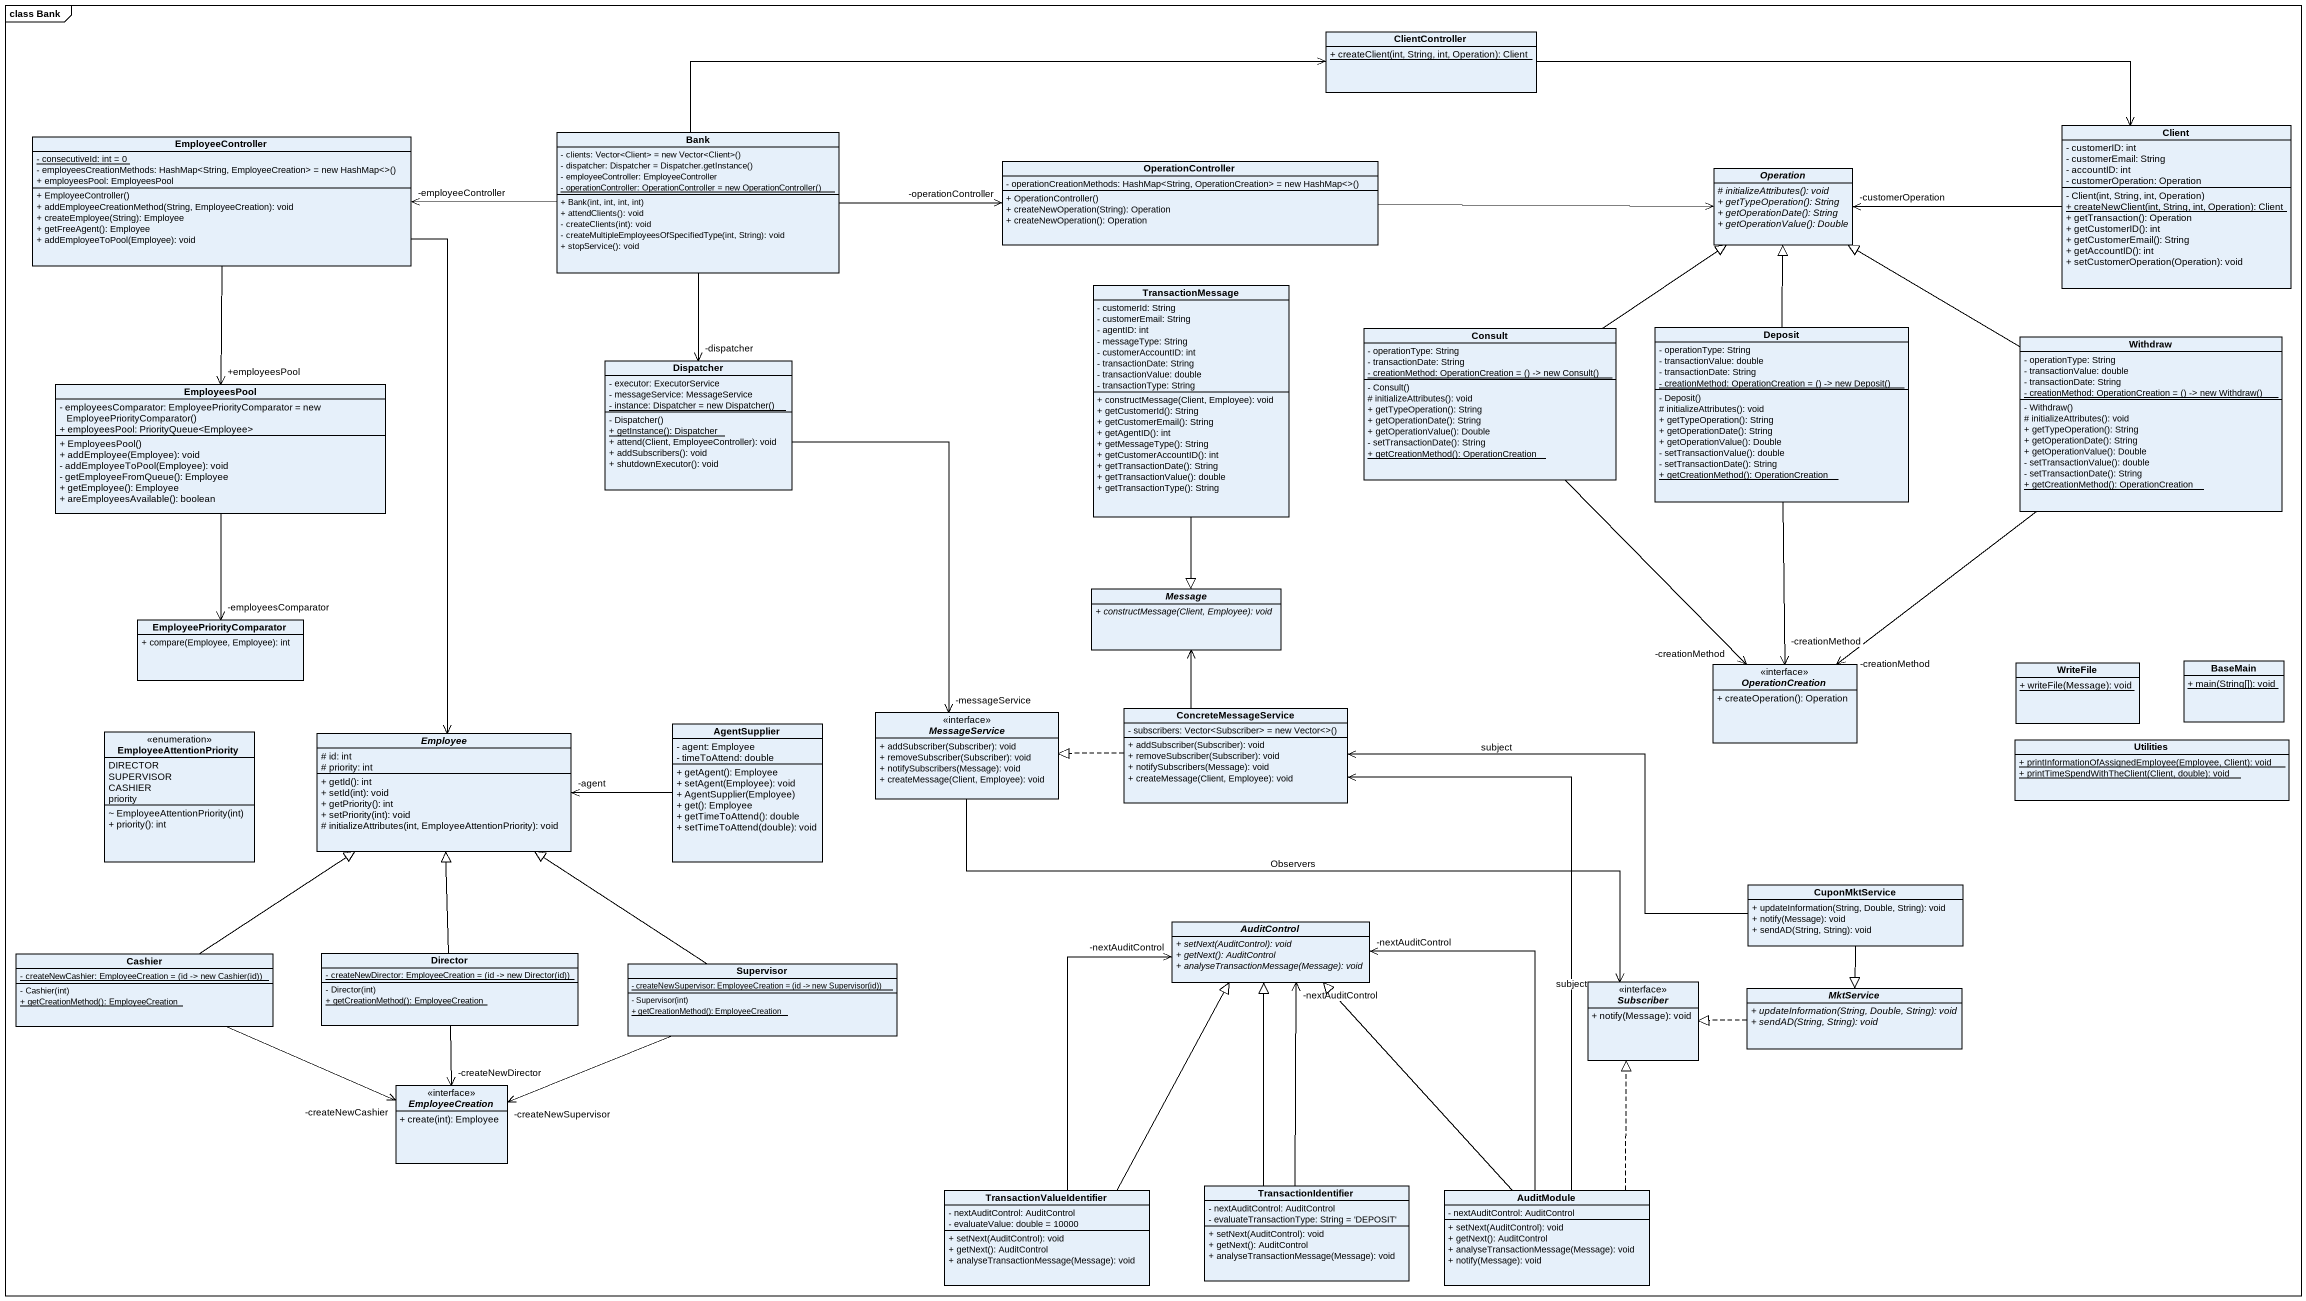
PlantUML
@startuml
mainframe class Bank
hide circle
hide empty members
skinparam classAttributeIconSize 0
class ClientController {
  {static} + createClient(int, String, int, Operation): Client
}
class EmployeeController {
  {static} - consecutiveId: int = 0
  {field} - employeesCreationMethods: HashMap<String, EmployeeCreation> = new HashMap<>()
  + employeesPool: EmployeesPool
  + EmployeeController()
  + addEmployeeCreationMethod(String, EmployeeCreation): void
  + createEmployee(String): Employee
  + getFreeAgent(): Employee
  + addEmployeeToPool(Employee): void
}
class Bank {
  {field} - clients: Vector<Client> = new Vector<Client>()
  {field} - dispatcher: Dispatcher = Dispatcher.getInstance()
  - employeeController: EmployeeController
  {static} {field} - operationController: OperationController = new OperationController()
  + Bank(int, int, int, int)
  + attendClients(): void
  - createClients(int): void
  - createMultipleEmployeesOfSpecifiedType(int, String): void
  + stopService(): void
}
class Client {
  - customerID: int
  - customerEmail: String
  - accountID: int
  - customerOperation: Operation
  - Client(int, String, int, Operation)
  {static} + createNewClient(int, String, int, Operation): Client
  + getTransaction(): Operation
  + getCustomerID(): int
  + getCustomerEmail(): String
  + getAccountID(): int
  + setCustomerOperation(Operation): void
}
class OperationController {
  {field} - operationCreationMethods: HashMap<String, OperationCreation> = new HashMap<>()
  + OperationController()
  + createNewOperation(String): Operation
  + createNewOperation(): Operation
}
abstract class Operation {
  {abstract} # initializeAttributes(): void
  {abstract} + getTypeOperation(): String
  {abstract} + getOperationDate(): String
  {abstract} + getOperationValue(): Double
}
class TransactionMessage {
  - customerId: String
  - customerEmail: String
  - agentID: int
  - messageType: String
  - customerAccountID: int
  - transactionDate: String
  - transactionValue: double
  - transactionType: String
  + constructMessage(Client, Employee): void
  + getCustomerId(): String
  + getCustomerEmail(): String
  + getAgentID(): int
  + getMessageType(): String
  + getCustomerAccountID(): int
  + getTransactionDate(): String
  + getTransactionValue(): double
  + getTransactionType(): String
}
class Consult {
  - operationType: String
  - transactionDate: String
  {static} {field} - creationMethod: OperationCreation = () -> new Consult()
  - Consult()
  # initializeAttributes(): void
  + getTypeOperation(): String
  + getOperationDate(): String
  + getOperationValue(): Double
  - setTransactionDate(): String
  {static} + getCreationMethod(): OperationCreation
}
class Deposit {
  - operationType: String
  - transactionValue: double
  - transactionDate: String
  {static} {field} - creationMethod: OperationCreation = () -> new Deposit()
  - Deposit()
  # initializeAttributes(): void
  + getTypeOperation(): String
  + getOperationDate(): String
  + getOperationValue(): Double
  - setTransactionValue(): double
  - setTransactionDate(): String
  {static} + getCreationMethod(): OperationCreation
}
class Withdraw {
  - operationType: String
  - transactionValue: double
  - transactionDate: String
  {static} {field} - creationMethod: OperationCreation = () -> new Withdraw()
  - Withdraw()
  # initializeAttributes(): void
  + getTypeOperation(): String
  + getOperationDate(): String
  + getOperationValue(): Double
  - setTransactionValue(): double
  - setTransactionDate(): String
  {static} + getCreationMethod(): OperationCreation
}
class EmployeesPool {
  {field} - employeesComparator: EmployeePriorityComparator = new EmployeePriorityComparator()
  + employeesPool: PriorityQueue<Employee>
  + EmployeesPool()
  + addEmployee(Employee): void
  - addEmployeeToPool(Employee): void
  - getEmployeeFromQueue(): Employee
  + getEmployee(): Employee
  + areEmployeesAvailable(): boolean
}
class Dispatcher {
  - executor: ExecutorService
  - messageService: MessageService
  {static} {field} - instance: Dispatcher = new Dispatcher()
  - Dispatcher()
  {static} + getInstance(): Dispatcher
  + attend(Client, EmployeeController): void
  + addSubscribers(): void
  + shutdownExecutor(): void
}
abstract class Message {
  {abstract} + constructMessage(Client, Employee): void
}
class EmployeePriorityComparator {
  + compare(Employee, Employee): int
}
interface OperationCreation <<interface>> {
  + createOperation(): Operation
}
class WriteFile {
  {static} + writeFile(Message): void
}
class BaseMain {
  {static} + main(String[]): void
}
enum EmployeeAttentionPriority {
  DIRECTOR
  SUPERVISOR
  CASHIER
  priority
  ~ EmployeeAttentionPriority(int)
  + priority(): int
}
abstract class Employee {
  # id: int
  # priority: int
  + getId(): int
  + setId(int): void
  + getPriority(): int
  + setPriority(int): void
  # initializeAttributes(int, EmployeeAttentionPriority): void
}
class AgentSupplier {
  - agent: Employee
  - timeToAttend: double
  + getAgent(): Employee
  + setAgent(Employee): void
  + AgentSupplier(Employee)
  + get(): Employee
  + getTimeToAttend(): double
  + setTimeToAttend(double): void
}
interface MessageService <<interface>> {
  + addSubscriber(Subscriber): void
  + removeSubscriber(Subscriber): void
  + notifySubscribers(Message): void
  + createMessage(Client, Employee): void
}
class ConcreteMessageService {
  {field} - subscribers: Vector<Subscriber> = new Vector<>()
  + addSubscriber(Subscriber): void
  + removeSubscriber(Subscriber): void
  + notifySubscribers(Message): void
  + createMessage(Client, Employee): void
}
class Utilities {
  {static} + printInformationOfAssignedEmployee(Employee, Client): void
  {static} + printTimeSpendWithTheClient(Client, double): void
}
class CuponMktService {
  + updateInformation(String, Double, String): void
  + notify(Message): void
  + sendAD(String, String): void
}
abstract class AuditControl {
  {abstract} + setNext(AuditControl): void
  {abstract} + getNext(): AuditControl
  {abstract} + analyseTransactionMessage(Message): void
}
class Cashier {
  {static} {field} - createNewCashier: EmployeeCreation = (id -> new Cashier(id))
  - Cashier(int)
  {static} + getCreationMethod(): EmployeeCreation
}
class Director {
  {static} {field} - createNewDirector: EmployeeCreation = (id -> new Director(id))
  - Director(int)
  {static} + getCreationMethod(): EmployeeCreation
}
class Supervisor {
  {static} {field} - createNewSupervisor: EmployeeCreation = (id -> new Supervisor(id))
  - Supervisor(int)
  {static} + getCreationMethod(): EmployeeCreation
}
interface Subscriber <<interface>> {
  + notify(Message): void
}
abstract class MktService {
  {abstract} + updateInformation(String, Double, String): void
  {abstract} + sendAD(String, String): void
}
interface EmployeeCreation <<interface>> {
  + create(int): Employee
}
class TransactionValueIdentifier {
  - nextAuditControl: AuditControl
  - evaluateValue: double = 10000
  + setNext(AuditControl): void
  + getNext(): AuditControl
  + analyseTransactionMessage(Message): void
}
class TransactionIdentifier {
  - nextAuditControl: AuditControl
  - evaluateTransactionType: String = 'DEPOSIT'
  + setNext(AuditControl): void
  + getNext(): AuditControl
  + analyseTransactionMessage(Message): void
}
class AuditModule {
  - nextAuditControl: AuditControl
  + setNext(AuditControl): void
  + getNext(): AuditControl
  + analyseTransactionMessage(Message): void
  + notify(Message): void
}
ClientController -right-> Client
EmployeeController --> "+employeesPool" EmployeesPool
EmployeeController --> Employee
Bank -right-> ClientController
Bank -left-> "-employeeController" EmployeeController
Bank -right-> "-operationController" OperationController
Bank --> "-dispatcher" Dispatcher
Client -left-> "-customerOperation" Operation
OperationController -right-> Operation
TransactionMessage --|> Message
Consult -up-|> Operation
Consult --> "-creationMethod" OperationCreation
Deposit -up-|> Operation
Deposit --> "-creationMethod" OperationCreation
Withdraw -left-|> Operation
Withdraw --> "-creationMethod" OperationCreation
EmployeesPool --> "-employeesComparator" EmployeePriorityComparator
Dispatcher --> "-messageService" MessageService
AgentSupplier -left-> "-agent" Employee
MessageService -right-> Subscriber : Observers
ConcreteMessageService -up-> Message
ConcreteMessageService .left.|> MessageService
CuponMktService -left-> ConcreteMessageService : subject
CuponMktService --|> MktService
Cashier -up-|> Employee
Cashier -right-> "-createNewCashier" EmployeeCreation
Director -up-|> Employee
Director --> "-createNewDirector" EmployeeCreation
Supervisor -up-|> Employee
Supervisor -left-> "-createNewSupervisor" EmployeeCreation
MktService .left.|> Subscriber
TransactionValueIdentifier -up-> "-nextAuditControl" AuditControl
TransactionValueIdentifier -up-|> AuditControl
TransactionIdentifier -up-> "-nextAuditControl" AuditControl
TransactionIdentifier -up-|> AuditControl
AuditModule -up-> ConcreteMessageService : subject
AuditModule -up-> "-nextAuditControl" AuditControl
AuditModule -up-|> AuditControl
AuditModule .up.|> Subscriber
@enduml
